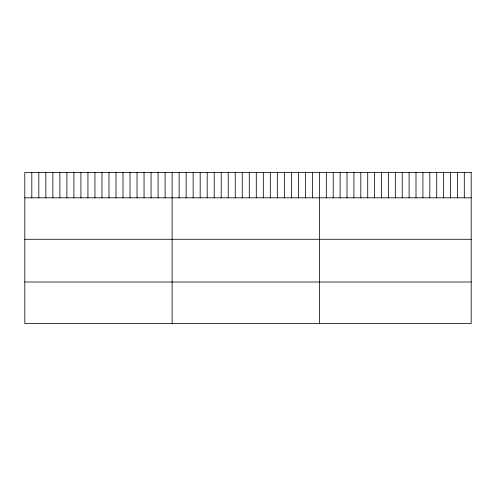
<?xml version="1.0" encoding="UTF-8"?>
<svg xmlns="http://www.w3.org/2000/svg" width="496" height="496" viewBox="0 0 496 496"><rect width="100%" height="100%" fill="white"/><g stroke="black" fill="none" stroke-linecap="round" stroke-linejoin="round"><path stroke-width="0.74" d="M24.8 197.817L471.2 197.817M24.8 239.283L471.2 239.283M24.8 282.001L471.2 282.001M464.299 172.534L464.299 197.817M457.405 172.534L457.405 197.817M450.504 172.534L450.504 197.817M443.604 172.534L443.604 197.817M436.703 172.534L436.703 197.817M429.809 172.534L429.809 197.817M422.908 172.534L422.908 197.817M416.008 172.534L416.008 197.817M409.107 172.534L409.107 197.817M402.213 172.534L402.213 197.817M395.312 172.534L395.312 197.817M388.411 172.534L388.411 197.817M381.517 172.534L381.517 197.817M374.616 172.534L374.616 197.817M367.716 172.534L367.716 197.817M360.815 172.534L360.815 197.817M353.921 172.534L353.921 197.817M347.02 172.534L347.02 197.817M340.12 172.534L340.12 197.817M333.219 172.534L333.219 197.817M326.325 172.534L326.325 197.817M319.424 172.534L319.424 323.466M312.412 172.534L312.412 197.817M305.393 172.534L305.393 197.817M298.381 172.534L298.381 197.817M291.363 172.534L291.363 197.817M284.351 172.534L284.351 197.817M277.332 172.534L277.332 197.817M270.32 172.534L270.32 197.817M263.308 172.534L263.308 197.817M256.289 172.534L256.289 197.817M249.277 172.534L249.277 197.817M242.259 172.534L242.259 197.817M235.247 172.534L235.247 197.817M228.228 172.534L228.228 197.817M221.216 172.534L221.216 197.817M214.204 172.534L214.204 197.817M207.185 172.534L207.185 197.817M200.173 172.534L200.173 197.817M193.155 172.534L193.155 197.817M186.143 172.534L186.143 197.817M179.124 172.534L179.124 197.817M172.112 172.534L172.112 323.466M165.1 172.534L165.1 197.817M158.081 172.534L158.081 197.817M151.069 172.534L151.069 197.817M144.051 172.534L144.051 197.817M137.039 172.534L137.039 197.817M130.02 172.534L130.02 197.817M123.008 172.534L123.008 197.817M115.996 172.534L115.996 197.817M108.977 172.534L108.977 197.817M101.965 172.534L101.965 197.817M94.947 172.534L94.947 197.817M87.935 172.534L87.935 197.817M80.916 172.534L80.916 197.817M73.904 172.534L73.904 197.817M66.892 172.534L66.892 197.817M59.873 172.534L59.873 197.817M52.861 172.534L52.861 197.817M45.843 172.534L45.843 197.817M38.831 172.534L38.831 197.817M31.812 172.534L31.812 197.817M471.2 172.534L24.8 172.534L24.8 323.466L471.2 323.466L471.2 172.534"/></g></svg>
